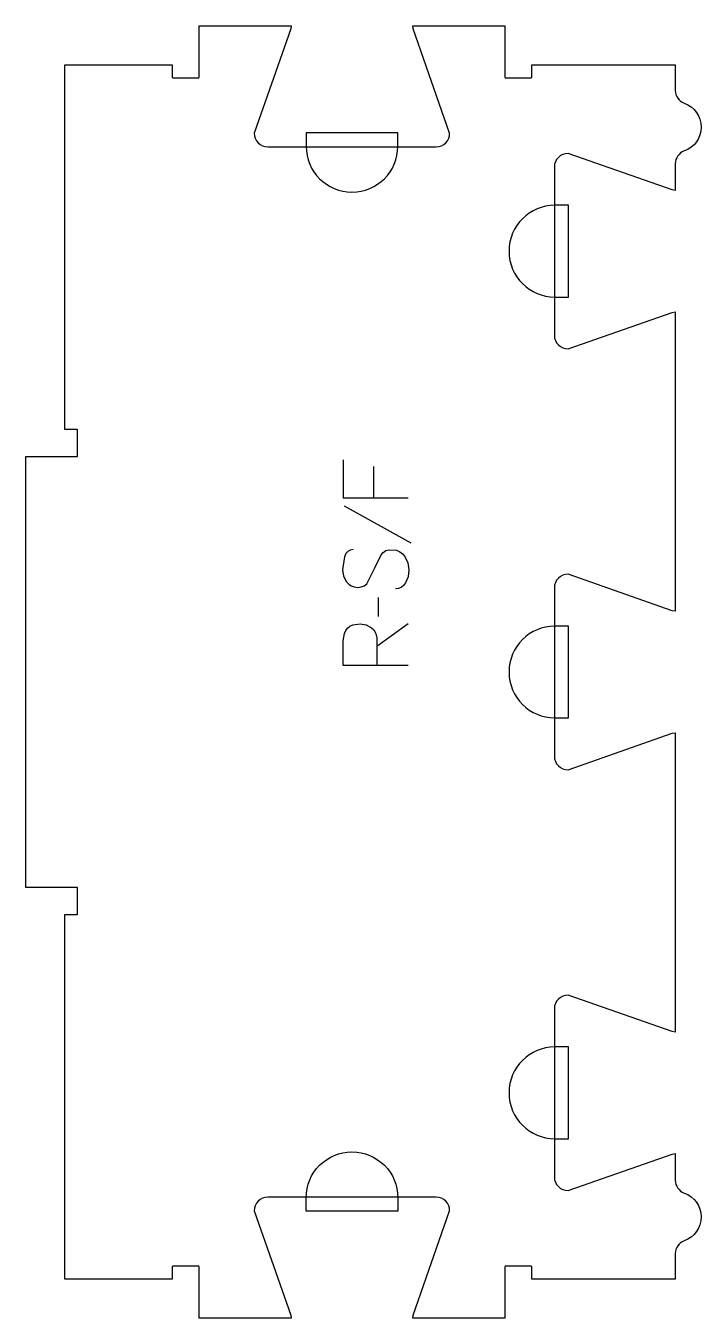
# Model space of a CAD drawing. Header units: millimetres. Extents: x -147 to 166, y -299 to 299.
import ezdxf

# ---------------------------------------------------------------- set-up
doc = ezdxf.new("R2010")
doc.units = ezdxf.units.MM
for name, color, linetype, true_color in [('1_ANYTOOL_1MMDEEP_LABELS_S', 2, 'Continuous', 0xffff00), ('4_ANYTOOL_CUTTHROUGH_OUTSI', 5, 'Continuous', 0x0000ff), ('5_ANYTOOL_HALF_MILL_9MM_IN', 3, 'Continuous', 0x00ff00)]:
    doc.layers.add(name, color=color, linetype=linetype, true_color=true_color)

msp = doc.modelspace()

# ---------------------------------------------------------------- linework, layer by layer
at = {"layer": '1_ANYTOOL_1MMDEEP_LABELS_S'}
for p, q in [((14, 95.1), (14, 80.61)), ((0.5, 77.01), (31.27, 59.83)), ((16.14, 34.46), (16.22, 25.67)), ((15.58, 12), (30.07, 22.46))]:
    msp.add_line(p, q, dxfattribs=at)
for points in [[(0.02, 98.27), (0.02, 80.61), (30.02, 80.61)], [(4.61, 56.7), (3.22, 56.49), (2.09, 55.87), (1.23, 54.84), (0.62, 53.4), (-0.32, 47.31), (0.14, 44.35), (1.52, 41.7), (2.52, 40.61), (3.72, 39.84), (5.12, 39.37), (6.71, 39.21), (8.33, 39.39), (9.71, 39.92), (10.86, 40.81), (14.6, 48.21), (17.51, 54.26), (18.49, 55.42), (19.73, 56.21), (21.21, 56.62), (24.7, 56.35), (26.21, 55.71), (27.48, 54.76), (28.52, 53.49), (29.88, 50.5), (30.37, 47.27), (30, 44.11), (28.82, 41.23), (27.94, 40.03), (26.86, 39.17), (25.6, 38.66), (24.15, 38.49)], [(30.02, 3), (0.02, 3), (0.02, 14.36), (0.51, 17.84), (1.13, 19.21), (1.98, 20.34), (3.09, 21.21), (4.44, 21.83), (7.87, 22.33), (10.58, 21.88), (13.05, 20.53), (14.09, 19.57), (14.84, 18.46), (15.31, 17.19), (15.5, 15.77), (15.58, 14.01), (15.58, 12), (15.58, 3.04)]]:
    msp.add_lwpolyline(points, dxfattribs=at)
at = {"layer": '4_ANYTOOL_CUTTHROUGH_OUTSI'}
msp.add_lwpolyline([(32.16, -299.25), (32.39, -297.85), (49.29, -249.58, 0.419618), (43.05, -243.25), (-34.95, -243.25, 0.419618), (-41.19, -249.58), (-24.29, -297.87), (-24.06, -299.25), (-66.7, -299.25), (-66.7, -275.5, 0.414214), (-66.95, -275.25), (-78.95, -275.25, 0.414214), (-79.2, -275.5), (-79.2, -281.25), (-129.02, -281.25), (-129.02, -112.25), (-123.27, -112.25, 0.414214), (-123.02, -112), (-123.02, -100, 0.414214), (-123.27, -99.75), (-147.02, -99.75), (-147.02, 99.75), (-123.27, 99.75, 0.414214), (-123.02, 100), (-123.02, 112, 0.414214), (-123.27, 112.25), (-129.02, 112.25), (-129.02, 281.25), (-79.2, 281.25), (-79.2, 275.5, 0.414214), (-78.95, 275.25), (-66.95, 275.25, 0.414214), (-66.7, 275.5), (-66.7, 299.25), (-24.06, 299.25), (-24.29, 297.85), (-41.19, 249.58, 0.419618), (-34.95, 243.25), (43.05, 243.25, 0.419618), (49.29, 249.58), (32.39, 297.87), (32.16, 299.25), (74.8, 299.25), (74.8, 275.5, 0.414214), (75.05, 275.25), (87.05, 275.25, 0.414214), (87.3, 275.5), (87.3, 281.25), (153.78, 281.25), (153.78, 269.35, 0.317837), (157.95, 263.45, -0.707107), (157.95, 241.3, 0.317837), (153.78, 235.4), (153.78, 223.01), (152.39, 223.24), (104.11, 240.14, 0.419618), (97.78, 233.9), (97.78, 155.9, 0.419618), (104.11, 149.66), (152.4, 166.56), (153.78, 166.79), (153.78, 28.11), (152.39, 28.34), (104.11, 45.24, 0.419618), (97.78, 39), (97.78, -39, 0.419618), (104.11, -45.24), (152.4, -28.34), (153.78, -28.11), (153.78, -166.79), (152.39, -166.56), (104.11, -149.66, 0.419618), (97.78, -155.9), (97.78, -233.9, 0.419618), (104.11, -240.14), (152.4, -223.24), (153.78, -223.01), (153.78, -235.4, 0.317837), (157.95, -241.3, -0.707107), (157.95, -263.45, 0.317837), (153.78, -269.35), (153.78, -281.25), (87.3, -281.25), (87.3, -275.5, 0.414214), (87.05, -275.25), (75.05, -275.25, 0.414214), (74.8, -275.5), (74.8, -299.25)], format="xyb", close=True, dxfattribs=at)
at = {"layer": '5_ANYTOOL_HALF_MILL_9MM_IN'}
for points in [[(-17.2, 243.5, 1), (25.3, 243.5), (25.3, 249.75), (-17.2, 249.75)], [(98.03, 216.15, 1), (98.03, 173.65), (104.28, 173.65), (104.28, 216.15)], [(98.03, 21.25, 1), (98.03, -21.25), (104.28, -21.25), (104.28, 21.25)], [(98.03, -173.65, 1), (98.03, -216.15), (104.28, -216.15), (104.28, -173.65)], [(-17.2, -243.5, -1), (25.3, -243.5), (25.3, -249.75), (-17.2, -249.75)]]:
    msp.add_lwpolyline(points, format="xyb", close=True, dxfattribs=at)

doc.saveas('drawing.dxf')
